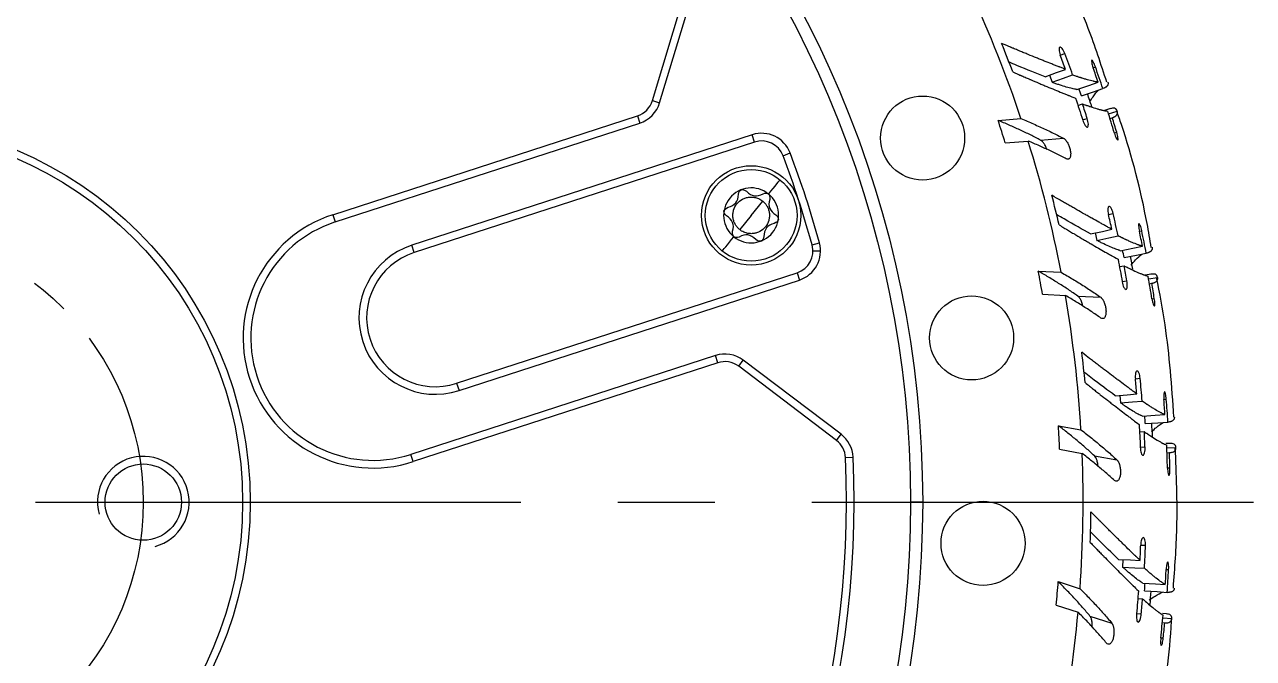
# Model space of a CAD drawing. Header units: millimetres. Extents: x 0 to 594, y 0 to 420.
# Drawn here: x 454.2 to 534.6, y 199.8 to 241.3 of the extents above; entities that cross this region are included whole.
import ezdxf

# ---------------------------------------------------------------- set-up
doc = ezdxf.new("R2010")
doc.units = ezdxf.units.MM
doc.linetypes.add('CENTERX2', pattern=[20.32, 12.7, -2.54, 2.54, -2.54])
doc.layers.add('중심선', color=1, linetype='CENTERX2')

msp = doc.modelspace()

# ---------------------------------------------------------------- linework, layer by layer
at = {"color": 7, "linetype": 'Continuous', "lineweight": 25}
for p, q in [((495.311, 236.286), (497.633, 243.97)), ((495.79, 236.141), (498.112, 243.825)), ((521.296, 237.949), (521.465, 237.485)), ((495.311, 236.286), (495.79, 236.141)), ((523.163, 235.974), (523.459, 236.071)), ((525.285, 235.762), (524.905, 235.641)), ((474.409, 228.818), (494.339, 235.293)), ((474.564, 228.343), (494.493, 234.818)), ((494.339, 235.293), (494.493, 234.818)), ((517.936, 234.99), (519.431, 235.108)), ((523.469, 235.026), (523.765, 235.119)), ((525.252, 235.122), (525.406, 235.17)), ((501.842, 234.051), (479.571, 226.815)), ((501.996, 233.576), (501.842, 234.051)), ((501.996, 233.576), (479.725, 226.339)), ((518.408, 233.523), (519.904, 233.64)), ((520.715, 233.704), (522.211, 233.822)), ((503.863, 232.681), (504.33, 232.858)), ((501.777, 228.773), (502.531, 229.708)), ((474.409, 228.818), (474.564, 228.343)), ((501.777, 228.773), (501.026, 227.841)), ((524.283, 227.621), (524.39, 227.139)), ((479.725, 226.339), (479.571, 226.815)), ((505.761, 226.837), (506.244, 226.969)), ((505.814, 226.443), (506.314, 226.443)), ((525.876, 225.419), (526.183, 225.476)), ((482.506, 217.78), (504.778, 225.016)), ((482.661, 217.304), (504.932, 224.541)), ((504.778, 225.016), (504.932, 224.541)), ((520.565, 225.126), (522.063, 225.047)), ((526.056, 224.439), (526.362, 224.493)), ((527.952, 224.931), (527.559, 224.862)), ((520.842, 223.609), (522.34, 223.531)), ((527.836, 224.302), (527.995, 224.329)), ((523.153, 223.488), (524.651, 223.41)), ((499.437, 219.601), (479.508, 213.126)), ((499.592, 219.125), (499.437, 219.601)), ((499.592, 219.125), (479.663, 212.65)), ((500.962, 218.894), (501.264, 219.292)), ((507.357, 214.043), (500.962, 218.894)), ((507.659, 214.441), (501.264, 219.292)), ((482.506, 217.78), (482.661, 217.304)), ((525.896, 216.991), (525.94, 216.499)), ((521.884, 215.003), (523.359, 214.729)), ((507.357, 214.043), (507.659, 214.441)), ((527.188, 214.6), (527.5, 214.617)), ((479.663, 212.65), (479.508, 213.126)), ((521.961, 213.463), (523.436, 213.19)), ((527.243, 213.605), (527.549, 213.618)), ((529.183, 213.846), (528.912, 213.833)), ((528.986, 213.237), (529.146, 213.243)), ((507.949, 212.916), (508.448, 212.939)), ((524.236, 213.041), (525.711, 212.768)), ((508.015, 210), (508.515, 210)), ((526.108, 206.242), (526.087, 205.749)), ((521.871, 204.794), (523.298, 204.33)), ((527.076, 203.702), (527.388, 203.679)), ((521.746, 203.257), (523.173, 202.794)), ((526.997, 202.709), (527.306, 202.682)), ((528.956, 202.694), (528.686, 202.718)), ((523.947, 202.542), (525.373, 202.079)), ((528.681, 202.116), (528.841, 202.101))]:
    msp.add_line(p, q, dxfattribs=at)
at = {"color": 8, "linetype": 'Continuous', "lineweight": 25}
for p, q in [((522.007, 239.263), (522.299, 239.373)), ((524.155, 238.439), (524.304, 238.491)), ((525.16, 235.424), (525.733, 235.604)), ((525.548, 234.169), (525.696, 234.213)), ((525.159, 228.831), (525.463, 228.901)), ((527.181, 227.733), (527.335, 227.766)), ((527.784, 224.613), (528.376, 224.716)), ((528.001, 223.317), (528.157, 223.342)), ((526.923, 218.076), (527.233, 218.107)), ((528.784, 216.724), (528.941, 216.737)), ((528.975, 213.552), (529.575, 213.577)), ((529.021, 212.239), (529.179, 212.243)), ((527.27, 207.184), (527.579, 207.173)), ((528.984, 205.598), (529.094, 205.592)), ((528.711, 202.43), (529.31, 202.377)), ((528.589, 201.122), (528.743, 201.106))]:
    msp.add_line(p, q, dxfattribs=at)
at = {"color": 7, "linetype": 'Continuous', "lineweight": 25, "flags": 128}
for points in [[(521.015, 237.847), (521.763, 238.118), (522.351, 238.33)], [(521.465, 237.485), (522.22, 237.753), (522.813, 237.964)], [(523.085, 237.016), (523.868, 237.284), (524.483, 237.494)], [(523.386, 236.602), (524.174, 236.866), (524.793, 237.073)], [(503.66, 231.108), (503.645, 231.09), (503.602, 231.037), (503.533, 230.951), (503.439, 230.835), (503.325, 230.693), (503.195, 230.532), (503.053, 230.356), (502.906, 230.174)], [(523.991, 227.557), (524.768, 227.727), (525.378, 227.861)], [(499.894, 226.437), (499.908, 226.455), (499.951, 226.508), (500.021, 226.595), (500.114, 226.711), (500.228, 226.853), (500.359, 227.014), (500.5, 227.189), (500.647, 227.372)], [(500.645, 227.373), (500.645, 227.373), (500.645, 227.373), (500.645, 227.373), (500.646, 227.372), (500.646, 227.372), (500.646, 227.372), (500.647, 227.372), (500.647, 227.372)], [(524.39, 227.139), (525.173, 227.306), (525.789, 227.437)], [(525.934, 226.463), (526.746, 226.626), (527.384, 226.754)], [(526.179, 226.012), (526.994, 226.171), (527.635, 226.296)], [(525.598, 216.966), (526.391, 217.033), (527.013, 217.086)], [(525.94, 216.499), (526.738, 216.563), (527.365, 216.613)], [(527.382, 215.627), (528.208, 215.683), (528.857, 215.727)], [(527.566, 215.149), (528.395, 215.2), (529.047, 215.24)], [(513, 210), (512.985, 210), (512.939, 210), (512.865, 210), (512.766, 210), (512.644, 210), (512.506, 210), (512.356, 210), (512.2, 210)], [(525.81, 206.255), (526.604, 206.219), (527.228, 206.19)], [(526.087, 205.749), (526.887, 205.707), (527.515, 205.675)], [(527.403, 204.696), (528.23, 204.643), (528.879, 204.602)], [(527.523, 204.197), (528.352, 204.14), (529.003, 204.095)]]:
    msp.add_lwpolyline(points, dxfattribs=at)
at = {"color": 7, "linetype": 'Continuous', "lineweight": 25}
for centre, radius in [((444, 210), 69), ((444, 210), 68.2), ((512.998, 233.837), 2.75), ((444, 210), 25), ((444, 210), 24.5), ((501.777, 228.773), 3.25), ((501.777, 228.773), 3), ((516.204, 220.753), 2.75), ((462, 210), 2.5), ((516.95, 207.303), 2.75)]:
    msp.add_circle(centre, radius, dxfattribs=at)
for centre, radius, start, end in [((444, 210), 79.5, 18.41045, 24.79934), ((444, 210), 80.015, 20.61088, 22.04301), ((444, 210), 83.315, 19.87917, 20.56687), ((444, 210), 83.627, 19.53519, 20.56289), ((444, 210), 85.05, 18.86091, 19.5346), ((444, 210), 85.208, 18.52588, 19.53454), ((444, 210), 83.724, 18.52588, 18.86092), ((444, 210), 84.15, 17.9035, 18.52671), ((493.875, 236.72), 1.5, 288, 343.18354), ((493.875, 236.72), 2, 288, 343.18354), ((444, 210), 83.627, 17.47978, 18.16492), ((442.505, 209.882), 79.5, 17.29934, 18.41045), ((444, 210), 85.05, 16.503, 17.51354), ((444, 210), 85.208, 16.50855, 17.181), ((502.46, 232.149), 2, 20.75058, 108), ((502.46, 232.149), 1.5, 20.75058, 108), ((444, 210), 79.5, 10.91045, 17.29934), ((444, 210), 64.015, 15.24942, 20.75058), ((444, 210), 64.515, 15.24942, 20.75058), ((501.777, 228.773), 1.8, 231.12132, 231.02631), ((444, 210), 80.015, 13.11088, 14.54301), ((477.036, 220.734), 8.5, 108, 288), ((444, 210), 83.315, 12.37917, 13.06687), ((444, 210), 83.627, 12.03519, 13.06289), ((477.036, 220.734), 8, 108, 288), ((444, 210), 85.05, 11.36091, 12.0346), ((444, 210), 85.208, 11.02588, 12.03454), ((481.116, 222.06), 5, 108, 288), ((504.314, 226.443), 1.5, 288, 15.24943), ((504.314, 226.443), 2, 288, 15.24943), ((481.116, 222.06), 4.5, 108, 288), ((444, 210), 83.724, 11.02588, 11.36092), ((444, 210), 84.15, 10.44287, 11.02511), ((444, 210), 83.627, 9.97978, 10.66492), ((442.502, 210.079), 79.5, 9.79934, 10.91045), ((444, 210), 85.05, 9.003, 10.01354), ((444, 210), 85.208, 9.00855, 9.681), ((444, 210), 79.5, 3.41045, 9.79934), ((500.055, 217.699), 2, 52.81646, 108), ((444, 210), 80.015, 5.61088, 7.04301), ((500.055, 217.699), 1.5, 52.81646, 108), ((444, 210), 83.315, 4.87917, 5.56687), ((444, 210), 83.627, 4.53519, 5.56289), ((444, 210), 85.05, 3.86091, 4.5346), ((444, 210), 85.208, 3.52588, 4.53454), ((444, 210), 83.724, 3.52588, 3.86092), ((442.525, 210.273), 79.5, 2.29934, 3.41045), ((444, 210), 84.15, 2.91665, 3.52681), ((506.45, 212.848), 1.5, 2.61089, 52.81646), ((506.45, 212.848), 2, 2.61089, 52.81646), ((444, 210), 83.627, 2.47978, 3.16492), ((444, 210), 79.5, 355.91045, 2.29934), ((444, 210), 85.05, 1.503, 2.51354), ((444, 210), 85.208, 1.50855, 2.181), ((462, 210), 3, 285, 195), ((444, 210), 64.015, 321.38911, 2.61089), ((444, 210), 64.515, 321.38911, 2.61089), ((444, 210), 80.015, 358.11088, 359.54301), ((444, 210), 83.315, 357.37917, 358.06687), ((444, 210), 83.627, 357.03519, 358.06289), ((444, 210), 85.05, 356.36091, 357.0346), ((444, 210), 85.208, 356.02588, 357.03454), ((442.573, 210.464), 79.5, 354.79934, 355.91045), ((444, 210), 83.724, 356.02588, 356.36092), ((444, 210), 83.627, 354.97978, 355.66492), ((444, 210), 84.15, 355.43979, 356.02494), ((444, 210), 79.5, 348.41045, 354.79934), ((444, 210), 85.05, 354.003, 355.01354), ((444, 210), 85.208, 354.00855, 354.681)]:
    msp.add_arc(centre, radius, start, end, dxfattribs=at)
for points, knots in [([(525.053, 237.485), (524.667, 238.666), (523.712, 241.586), (522.426, 244.378), (521.661, 246.04)], [0, 0, 0, 0, 0.404725, 1, 1, 1, 1]), ([(522.351, 238.33), (522.262, 238.366), (522.181, 238.397), (522.071, 238.44), (522.019, 238.46), (521.964, 238.481), (521.938, 238.491), (521.925, 238.496), (521.92, 238.498), (521.916, 238.5), (521.915, 238.5), (521.839, 238.53), (521.725, 238.575), (521.608, 238.621), (521.529, 238.652), (521.488, 238.668), (521.288, 238.747), (521.043, 238.845), (520.789, 238.946), (520.618, 239.015), (520.532, 239.049), (520.268, 239.156), (519.998, 239.266), (519.675, 239.398), (519.535, 239.456), (519.442, 239.494), (519.396, 239.513), (519.251, 239.573), (519.106, 239.634), (518.936, 239.704), (518.852, 239.74), (518.809, 239.758), (518.791, 239.765), (518.779, 239.77), (518.772, 239.773), (518.61, 239.841), (518.411, 239.927), (518.166, 240.03)], [0, 0, 0, 0, 0.0625, 0.0625, 0.09375, 0.109375, 0.117188, 0.121094, 0.123047, 0.123047, 0.125, 0.125, 0.1875, 0.21875, 0.21875, 0.25, 0.25, 0.375, 0.4375, 0.4375, 0.5, 0.5, 0.625, 0.6875, 0.71875, 0.71875, 0.75, 0.75, 0.8125, 0.84375, 0.859375, 0.867187, 0.871094, 0.871094, 0.875, 0.875, 1, 1, 1, 1]), ([(522.299, 239.373), (522.252, 239.497), (522.193, 239.61), (522.073, 239.766), (522.017, 239.803), (521.939, 239.776), (521.919, 239.713), (521.929, 239.518), (521.959, 239.393), (522.005, 239.269)], [0, 0, 0, 0, 0.25, 0.25, 0.5, 0.5, 0.75, 0.75, 1, 1, 1, 1]), ([(524.304, 238.491), (524.259, 238.617), (524.209, 238.734), (524.119, 238.901), (524.083, 238.944), (524.044, 238.93), (524.042, 238.873), (524.076, 238.687), (524.11, 238.563), (524.155, 238.439)], [0, 0, 0, 0, 0.25, 0.25, 0.5, 0.5, 0.75, 0.75, 1, 1, 1, 1]), ([(521.015, 237.847), (520.445, 238.072), (519.742, 238.35), (518.816, 238.74), (518.64, 238.815)], [0, 0, 0, 0, 0.810117, 1, 1, 1, 1]), ([(518.893, 238.167), (519.015, 238.114), (519.124, 238.066), (519.272, 238.001), (519.341, 237.97), (519.415, 237.938), (519.45, 237.923), (519.465, 237.917), (519.475, 237.912), (519.478, 237.911), (519.579, 237.867), (519.721, 237.806), (519.888, 237.734), (519.959, 237.703), (520.007, 237.683), (520.032, 237.672), (520.241, 237.583), (520.515, 237.466), (520.782, 237.354), (520.959, 237.279), (521.048, 237.242), (521.305, 237.135), (521.474, 237.065), (521.803, 236.93), (521.963, 236.864), (522.2, 236.768), (522.316, 236.721), (522.448, 236.667), (522.513, 236.641), (522.545, 236.628), (522.559, 236.622), (522.568, 236.618), (522.574, 236.616), (522.69, 236.569), (522.835, 236.512), (523.008, 236.442)], [0, 0, 0, 0, 0.0625, 0.0625, 0.09375, 0.109375, 0.117188, 0.121094, 0.121094, 0.125, 0.125, 0.1875, 0.21875, 0.234375, 0.234375, 0.25, 0.25, 0.375, 0.4375, 0.4375, 0.5, 0.5, 0.625, 0.625, 0.75, 0.75, 0.8125, 0.84375, 0.859375, 0.867188, 0.871094, 0.871094, 0.875, 0.875, 1, 1, 1, 1]), ([(523.085, 237.016), (523.057, 237.021), (523.01, 237.029), (522.909, 237.047), (522.723, 237.088), (522.41, 237.169), (522.045, 237.283), (521.77, 237.376), (521.602, 237.437), (521.515, 237.468), (521.465, 237.485)], [0, 0, 0, 0, 0.072316, 0.124787, 0.249627, 0.499467, 0.749581, 0.874752, 0.92813, 1, 1, 1, 1]), ([(524.483, 237.494), (524.452, 237.5), (524.423, 237.504), (524.385, 237.51), (524.367, 237.513), (524.349, 237.517), (524.34, 237.518), (524.336, 237.519), (524.334, 237.519), (524.333, 237.519), (524.307, 237.524), (524.267, 237.532), (524.216, 237.543), (524.194, 237.548), (524.179, 237.551), (524.171, 237.553), (524.045, 237.581), (523.916, 237.614), (523.707, 237.672), (523.598, 237.704), (523.464, 237.745), (523.395, 237.767), (523.365, 237.776), (523.345, 237.783), (523.336, 237.786), (523.283, 237.803), (523.22, 237.823), (523.148, 237.847), (523.112, 237.859), (523.095, 237.865), (523.087, 237.868), (523.082, 237.87), (523.079, 237.871), (523.016, 237.892), (522.93, 237.923), (522.813, 237.964)], [0, 0, 0, 0, 0.0625, 0.0625, 0.09375, 0.109375, 0.117187, 0.121094, 0.121094, 0.125, 0.125, 0.1875, 0.21875, 0.234375, 0.234375, 0.25, 0.25, 0.5, 0.5, 0.625, 0.6875, 0.71875, 0.734375, 0.734375, 0.75, 0.75, 0.8125, 0.84375, 0.859375, 0.867188, 0.871094, 0.871094, 0.875, 0.875, 1, 1, 1, 1]), ([(525.113, 237.505), (525.119, 237.49), (525.122, 237.476), (525.126, 237.459), (525.128, 237.451), (525.129, 237.443), (525.129, 237.439), (525.129, 237.437), (525.13, 237.436), (525.13, 237.436), (525.131, 237.425), (525.132, 237.408), (525.132, 237.389), (525.131, 237.381), (525.13, 237.376), (525.13, 237.373), (525.124, 237.328), (525.108, 237.289), (525.068, 237.235), (525.044, 237.209), (525.009, 237.181), (524.99, 237.167), (524.981, 237.161), (524.975, 237.157), (524.972, 237.156), (524.956, 237.146), (524.937, 237.135), (524.913, 237.123), (524.901, 237.117), (524.895, 237.114), (524.892, 237.113), (524.891, 237.112), (524.889, 237.111), (524.869, 237.102), (524.838, 237.09), (524.793, 237.073)], [0, 0, 0, 0, 0.0625, 0.0625, 0.09375, 0.109375, 0.117188, 0.121094, 0.121094, 0.125, 0.125, 0.1875, 0.21875, 0.234375, 0.234375, 0.25, 0.25, 0.5, 0.5, 0.625, 0.6875, 0.71875, 0.734375, 0.734375, 0.75, 0.75, 0.8125, 0.84375, 0.859375, 0.867187, 0.871094, 0.871094, 0.875, 0.875, 1, 1, 1, 1]), ([(523.939, 236.224), (524.012, 236.336), (524.233, 236.675), (524.392, 236.855), (524.499, 236.975)], [0, 0, 0, 0, 0.331944, 1, 1, 1, 1]), ([(523.459, 236.071), (523.517, 236.051), (523.567, 236.032), (523.632, 236.009), (523.662, 235.998), (523.692, 235.987), (523.706, 235.982), (523.712, 235.98), (523.715, 235.979), (523.717, 235.978), (523.759, 235.963), (523.82, 235.942), (523.892, 235.918), (523.923, 235.908), (523.944, 235.901), (523.954, 235.897), (524.123, 235.841), (524.272, 235.795), (524.478, 235.736), (524.577, 235.708), (524.686, 235.681), (524.739, 235.668), (524.762, 235.662), (524.776, 235.659), (524.784, 235.657), (524.822, 235.649), (524.865, 235.639), (524.913, 235.629), (524.936, 235.624), (524.947, 235.622), (524.951, 235.621), (524.955, 235.621), (524.957, 235.62), (524.994, 235.613), (525.045, 235.605), (525.108, 235.594)], [0, 0, 0, 0, 0.0625, 0.0625, 0.09375, 0.109375, 0.117187, 0.121094, 0.121094, 0.125, 0.125, 0.1875, 0.21875, 0.234375, 0.234375, 0.25, 0.25, 0.5, 0.5, 0.625, 0.6875, 0.71875, 0.734375, 0.734375, 0.75, 0.75, 0.8125, 0.84375, 0.859375, 0.867187, 0.871094, 0.871094, 0.875, 0.875, 1, 1, 1, 1]), ([(525.733, 235.604), (525.69, 235.684), (525.61, 235.832), (525.381, 235.775), (525.275, 235.748)], [0, 0, 0, 0, 0.538811, 1, 1, 1, 1]), ([(520.715, 233.704), (520.606, 233.761), (520.387, 233.875), (520.051, 234.043), (519.71, 234.207), (519.364, 234.369), (519.014, 234.529), (518.659, 234.685), (518.3, 234.839), (518.057, 234.94), (517.936, 234.99)], [0, 0, 0, 0, 0.127806, 0.254811, 0.381017, 0.506422, 0.631025, 0.754824, 0.877816, 1, 1, 1, 1]), ([(519.431, 235.108), (519.57, 235.05), (519.848, 234.935), (520.257, 234.758), (520.661, 234.578), (521.059, 234.395), (521.451, 234.207), (521.836, 234.017), (522.086, 233.887), (522.211, 233.822)], [0, 0, 0, 0, 0.139845, 0.280698, 0.422558, 0.565419, 0.709281, 0.854141, 1, 1, 1, 1]), ([(523.472, 235.015), (523.511, 234.881), (523.566, 234.755), (523.685, 234.579), (523.742, 234.538), (523.823, 234.568), (523.844, 234.638), (523.838, 234.852), (523.81, 234.988), (523.765, 235.119)], [0, 0, 0, 0, 0.25, 0.25, 0.5, 0.5, 0.75, 0.75, 1, 1, 1, 1]), ([(525.406, 235.17), (525.429, 235.178), (525.448, 235.185), (525.472, 235.195), (525.482, 235.199), (525.493, 235.203), (525.498, 235.206), (525.5, 235.206), (525.501, 235.207), (525.501, 235.207), (525.516, 235.214), (525.537, 235.224), (525.56, 235.237), (525.57, 235.242), (525.576, 235.246), (525.58, 235.248), (525.631, 235.28), (525.669, 235.313), (525.71, 235.368), (525.727, 235.396), (525.739, 235.431), (525.744, 235.449), (525.745, 235.457), (525.746, 235.462), (525.747, 235.465), (525.749, 235.479), (525.75, 235.495), (525.75, 235.514), (525.749, 235.524), (525.749, 235.529), (525.748, 235.531), (525.748, 235.532), (525.748, 235.533), (525.747, 235.549), (525.743, 235.573), (525.733, 235.604)], [0, 0, 0, 0, 0.0625, 0.0625, 0.09375, 0.109375, 0.117187, 0.121094, 0.121094, 0.125, 0.125, 0.1875, 0.21875, 0.234375, 0.234375, 0.25, 0.25, 0.5, 0.5, 0.625, 0.6875, 0.71875, 0.734375, 0.734375, 0.75, 0.75, 0.8125, 0.84375, 0.859375, 0.867187, 0.871094, 0.871094, 0.875, 0.875, 1, 1, 1, 1]), ([(527.963, 226.674), (527.874, 227.194), (527.406, 229.916), (526.641, 232.903), (525.805, 235.304), (525.704, 235.594)], [0, 0, 0, 0, 0.171627, 0.900044, 1, 1, 1, 1]), ([(525.546, 234.16), (525.584, 234.032), (525.629, 233.913), (525.711, 233.743), (525.745, 233.7), (525.784, 233.715), (525.788, 233.772), (525.762, 233.961), (525.733, 234.086), (525.696, 234.213)], [0, 0, 0, 0, 0.25, 0.25, 0.5, 0.5, 0.75, 0.75, 1, 1, 1, 1]), ([(522.401, 232.479), (522.288, 232.538), (522.062, 232.654), (521.714, 232.826), (521.362, 232.995), (521.004, 233.161), (520.642, 233.323), (520.276, 233.483), (520.028, 233.588), (519.904, 233.64)], [0, 0, 0, 0, 0.145836, 0.290681, 0.434535, 0.577396, 0.719263, 0.860132, 1, 1, 1, 1]), ([(521.12, 233.075), (521.108, 233.118), (521.069, 233.251), (520.969, 233.442), (520.883, 233.56), (520.837, 233.608), (520.825, 233.62), (520.783, 233.661), (520.745, 233.685), (520.715, 233.704)], [0, 0, 0, 0, 0.141679, 0.439186, 0.718388, 0.726361, 0.742123, 0.797031, 1, 1, 1, 1]), ([(522.211, 233.822), (522.225, 233.814), (522.253, 233.798), (522.295, 233.764), (522.337, 233.723), (522.379, 233.675), (522.42, 233.619), (522.467, 233.547), (522.518, 233.454), (522.587, 233.301), (522.657, 233.087), (522.694, 232.832), (522.681, 232.657), (522.647, 232.555), (522.61, 232.499), (522.566, 232.462), (522.53, 232.456), (522.513, 232.452)], [0, 0, 0, 0, 0.042931, 0.084794, 0.126012, 0.167026, 0.208283, 0.250222, 0.312973, 0.375441, 0.499538, 0.624102, 0.749015, 0.811001, 0.874566, 0.936998, 1, 1, 1, 1]), ([(525.378, 227.861), (525.295, 227.908), (525.218, 227.95), (525.115, 228.006), (525.066, 228.033), (525.014, 228.061), (524.99, 228.075), (524.978, 228.081), (524.973, 228.084), (524.97, 228.086), (524.968, 228.087), (524.897, 228.126), (524.79, 228.185), (524.68, 228.246), (524.605, 228.288), (524.567, 228.309), (524.379, 228.413), (524.149, 228.542), (523.91, 228.676), (523.75, 228.766), (523.669, 228.811), (523.421, 228.952), (523.168, 229.096), (522.865, 229.269), (522.734, 229.344), (522.646, 229.395), (522.603, 229.42), (522.467, 229.498), (522.331, 229.577), (522.172, 229.669), (522.093, 229.715), (522.053, 229.739), (522.036, 229.749), (522.025, 229.755), (522.018, 229.759), (521.867, 229.847), (521.68, 229.958), (521.451, 230.092)], [0, 0, 0, 0, 0.0625, 0.0625, 0.09375, 0.109375, 0.117187, 0.121094, 0.123047, 0.123047, 0.125, 0.125, 0.1875, 0.21875, 0.21875, 0.25, 0.25, 0.375, 0.4375, 0.4375, 0.5, 0.5, 0.625, 0.6875, 0.71875, 0.71875, 0.75, 0.75, 0.8125, 0.84375, 0.859375, 0.867187, 0.871094, 0.871094, 0.875, 0.875, 1, 1, 1, 1]), ([(501.026, 227.841), (501.002, 227.862), (500.953, 227.902), (500.888, 227.97), (500.828, 228.042), (500.773, 228.119), (500.701, 228.24), (500.626, 228.414), (500.579, 228.646), (500.576, 228.883), (500.635, 229.191), (500.82, 229.547), (501.129, 229.803), (501.418, 229.926), (501.65, 229.974), (501.886, 229.977), (502.093, 229.937), (502.265, 229.874), (502.405, 229.802), (502.489, 229.739), (502.531, 229.708)], [0, 0, 0, 0, 0.0252343, 0.0502242, 0.0751251, 0.1000939, 0.1252864, 0.1878429, 0.2504049, 0.3129614, 0.3755234, 0.5000278, 0.6245321, 0.6870886, 0.7496506, 0.8122071, 0.8747691, 0.9166326, 0.958134, 1, 1, 1, 1]), ([(502.531, 229.708), (502.555, 229.688), (502.603, 229.647), (502.669, 229.579), (502.729, 229.508), (502.783, 229.431), (502.856, 229.309), (502.93, 229.135), (502.978, 228.903), (502.98, 228.667), (502.921, 228.358), (502.736, 228.002), (502.428, 227.746), (502.139, 227.623), (501.907, 227.575), (501.67, 227.573), (501.463, 227.612), (501.292, 227.675), (501.151, 227.747), (501.068, 227.81), (501.026, 227.841)], [0, 0, 0, 0, 0.0252132, 0.0501922, 0.0750929, 0.1000728, 0.1252877, 0.187844, 0.2504058, 0.3129621, 0.3755239, 0.5000278, 0.6245317, 0.687088, 0.7496498, 0.8122061, 0.8747679, 0.9166624, 0.9581637, 1, 1, 1, 1]), ([(525.463, 228.901), (525.433, 229.031), (525.389, 229.151), (525.29, 229.321), (525.24, 229.365), (525.158, 229.348), (525.131, 229.289), (525.116, 229.094), (525.128, 228.966), (525.158, 228.837)], [0, 0, 0, 0, 0.25, 0.25, 0.5, 0.5, 0.75, 0.75, 1, 1, 1, 1]), ([(523.991, 227.557), (523.455, 227.854), (522.794, 228.221), (521.927, 228.729), (521.763, 228.826)], [0, 0, 0, 0, 0.810117, 1, 1, 1, 1]), ([(521.929, 228.15), (522.042, 228.082), (522.145, 228.02), (522.283, 227.937), (522.348, 227.897), (522.417, 227.856), (522.449, 227.836), (522.463, 227.828), (522.472, 227.822), (522.476, 227.82), (522.569, 227.764), (522.702, 227.684), (522.859, 227.591), (522.926, 227.551), (522.97, 227.525), (522.994, 227.511), (523.189, 227.395), (523.445, 227.244), (523.696, 227.097), (523.862, 227.001), (523.945, 226.952), (524.186, 226.812), (524.344, 226.721), (524.652, 226.544), (524.802, 226.458), (525.025, 226.332), (525.134, 226.27), (525.258, 226.199), (525.319, 226.165), (525.349, 226.148), (525.362, 226.14), (525.371, 226.135), (525.376, 226.132), (525.485, 226.071), (525.621, 225.995), (525.784, 225.903)], [0, 0, 0, 0, 0.0625, 0.0625, 0.09375, 0.109375, 0.117188, 0.121094, 0.121094, 0.125, 0.125, 0.1875, 0.21875, 0.234375, 0.234375, 0.25, 0.25, 0.375, 0.4375, 0.4375, 0.5, 0.5, 0.625, 0.625, 0.75, 0.75, 0.8125, 0.84375, 0.859375, 0.867187, 0.871094, 0.871094, 0.875, 0.875, 1, 1, 1, 1]), ([(527.335, 227.766), (527.308, 227.896), (527.274, 228.018), (527.206, 228.196), (527.176, 228.243), (527.135, 228.235), (527.126, 228.179), (527.135, 227.989), (527.153, 227.863), (527.181, 227.733)], [0, 0, 0, 0, 0.25, 0.25, 0.5, 0.5, 0.75, 0.75, 1, 1, 1, 1]), ([(525.934, 226.463), (525.908, 226.471), (525.862, 226.485), (525.764, 226.516), (525.585, 226.581), (525.286, 226.702), (524.939, 226.863), (524.678, 226.991), (524.519, 227.073), (524.437, 227.115), (524.39, 227.139)], [0, 0, 0, 0, 0.072316, 0.124787, 0.249627, 0.499467, 0.749581, 0.874752, 0.92813, 1, 1, 1, 1]), ([(527.384, 226.754), (527.353, 226.763), (527.325, 226.772), (527.288, 226.783), (527.271, 226.788), (527.253, 226.794), (527.245, 226.796), (527.241, 226.797), (527.239, 226.798), (527.238, 226.798), (527.212, 226.807), (527.173, 226.82), (527.125, 226.837), (527.103, 226.845), (527.089, 226.85), (527.081, 226.853), (526.96, 226.897), (526.837, 226.946), (526.637, 227.032), (526.533, 227.077), (526.405, 227.136), (526.34, 227.166), (526.312, 227.179), (526.293, 227.188), (526.284, 227.193), (526.234, 227.216), (526.174, 227.245), (526.106, 227.278), (526.072, 227.295), (526.055, 227.303), (526.048, 227.307), (526.043, 227.309), (526.04, 227.311), (525.981, 227.34), (525.899, 227.382), (525.789, 227.437)], [0, 0, 0, 0, 0.0625, 0.0625, 0.09375, 0.109375, 0.117188, 0.121094, 0.121094, 0.125, 0.125, 0.1875, 0.21875, 0.234375, 0.234375, 0.25, 0.25, 0.5, 0.5, 0.625, 0.6875, 0.71875, 0.734375, 0.734375, 0.75, 0.75, 0.8125, 0.84375, 0.859375, 0.867188, 0.871094, 0.871094, 0.875, 0.875, 1, 1, 1, 1]), ([(526.626, 225.507), (526.732, 225.63), (527.014, 225.96), (527.209, 226.13), (527.331, 226.237)], [0, 0, 0, 0, 0.374372, 1, 1, 1, 1]), ([(528.01, 226.683), (528.013, 226.667), (528.015, 226.653), (528.016, 226.635), (528.016, 226.626), (528.017, 226.618), (528.017, 226.615), (528.017, 226.613), (528.017, 226.612), (528.017, 226.612), (528.017, 226.6), (528.016, 226.584), (528.013, 226.565), (528.011, 226.557), (528.01, 226.552), (528.009, 226.549), (527.997, 226.505), (527.976, 226.468), (527.929, 226.42), (527.902, 226.398), (527.864, 226.374), (527.843, 226.363), (527.833, 226.359), (527.827, 226.356), (527.824, 226.354), (527.807, 226.347), (527.786, 226.338), (527.761, 226.329), (527.748, 226.325), (527.742, 226.323), (527.739, 226.322), (527.737, 226.322), (527.736, 226.321), (527.715, 226.315), (527.683, 226.307), (527.635, 226.296)], [0, 0, 0, 0, 0.0625, 0.0625, 0.09375, 0.109375, 0.117187, 0.121094, 0.121094, 0.125, 0.125, 0.1875, 0.21875, 0.234375, 0.234375, 0.25, 0.25, 0.5, 0.5, 0.625, 0.6875, 0.71875, 0.734375, 0.734375, 0.75, 0.75, 0.8125, 0.84375, 0.859375, 0.867187, 0.871094, 0.871094, 0.875, 0.875, 1, 1, 1, 1]), ([(526.183, 225.476), (526.237, 225.449), (526.284, 225.424), (526.345, 225.392), (526.373, 225.378), (526.402, 225.363), (526.415, 225.356), (526.421, 225.353), (526.424, 225.352), (526.426, 225.351), (526.466, 225.331), (526.523, 225.302), (526.591, 225.268), (526.621, 225.254), (526.64, 225.244), (526.651, 225.239), (526.811, 225.162), (526.952, 225.097), (527.148, 225.011), (527.243, 224.971), (527.348, 224.929), (527.399, 224.91), (527.42, 224.901), (527.435, 224.896), (527.441, 224.893), (527.478, 224.88), (527.52, 224.864), (527.566, 224.848), (527.588, 224.841), (527.599, 224.837), (527.603, 224.836), (527.606, 224.835), (527.608, 224.834), (527.644, 224.822), (527.694, 224.807), (527.755, 224.789)], [0, 0, 0, 0, 0.0625, 0.0625, 0.09375, 0.109375, 0.117187, 0.121094, 0.121094, 0.125, 0.125, 0.1875, 0.21875, 0.234375, 0.234375, 0.25, 0.25, 0.5, 0.5, 0.625, 0.6875, 0.71875, 0.734375, 0.734375, 0.75, 0.75, 0.8125, 0.84375, 0.859375, 0.867187, 0.871094, 0.871094, 0.875, 0.875, 1, 1, 1, 1]), ([(523.153, 223.488), (523.052, 223.559), (522.85, 223.7), (522.539, 223.91), (522.222, 224.118), (521.9, 224.324), (521.574, 224.528), (521.242, 224.729), (520.907, 224.928), (520.679, 225.06), (520.565, 225.126)], [0, 0, 0, 0, 0.127806, 0.254811, 0.381017, 0.506422, 0.631025, 0.754824, 0.877816, 1, 1, 1, 1]), ([(522.063, 225.047), (522.193, 224.972), (522.454, 224.821), (522.836, 224.593), (523.213, 224.362), (523.584, 224.128), (523.948, 223.891), (524.305, 223.651), (524.535, 223.49), (524.651, 223.41)], [0, 0, 0, 0, 0.139856, 0.280718, 0.422581, 0.565443, 0.7093, 0.854153, 1, 1, 1, 1]), ([(526.058, 224.428), (526.079, 224.29), (526.117, 224.157), (526.211, 223.968), (526.263, 223.919), (526.347, 223.939), (526.377, 224.006), (526.398, 224.219), (526.389, 224.357), (526.362, 224.493)], [0, 0, 0, 0, 0.25, 0.25, 0.5, 0.5, 0.75, 0.75, 1, 1, 1, 1]), ([(528.376, 224.716), (528.344, 224.801), (528.284, 224.959), (528.049, 224.932), (527.94, 224.92)], [0, 0, 0, 0, 0.5388115, 1, 1, 1, 1]), ([(527.995, 224.329), (528.018, 224.334), (528.038, 224.339), (528.063, 224.345), (528.074, 224.348), (528.085, 224.351), (528.09, 224.352), (528.092, 224.353), (528.094, 224.353), (528.094, 224.353), (528.11, 224.358), (528.132, 224.365), (528.156, 224.375), (528.167, 224.379), (528.174, 224.382), (528.177, 224.384), (528.233, 224.409), (528.275, 224.437), (528.322, 224.485), (528.342, 224.511), (528.359, 224.544), (528.366, 224.562), (528.369, 224.569), (528.37, 224.575), (528.371, 224.577), (528.375, 224.59), (528.378, 224.607), (528.381, 224.626), (528.381, 224.635), (528.381, 224.64), (528.382, 224.642), (528.382, 224.643), (528.382, 224.644), (528.382, 224.66), (528.382, 224.684), (528.376, 224.716)], [0, 0, 0, 0, 0.0625, 0.0625, 0.09375, 0.109375, 0.117188, 0.121094, 0.121094, 0.125, 0.125, 0.1875, 0.21875, 0.234375, 0.234375, 0.25, 0.25, 0.5, 0.5, 0.625, 0.6875, 0.71875, 0.734375, 0.734375, 0.75, 0.75, 0.8125, 0.84375, 0.859375, 0.867187, 0.871094, 0.871094, 0.875, 0.875, 1, 1, 1, 1]), ([(529.446, 215.572), (529.302, 217.592), (529.084, 220.658), (528.508, 223.675), (528.311, 224.705)], [0, 0, 0, 0, 0.658658, 1, 1, 1, 1]), ([(524.665, 222.054), (524.56, 222.126), (524.351, 222.271), (524.029, 222.487), (523.701, 222.7), (523.369, 222.911), (523.031, 223.12), (522.689, 223.326), (522.456, 223.463), (522.34, 223.531)], [0, 0, 0, 0, 0.145842, 0.290691, 0.434546, 0.577408, 0.719272, 0.860138, 1, 1, 1, 1]), ([(523.472, 222.811), (523.466, 222.855), (523.444, 222.993), (523.371, 223.195), (523.3, 223.323), (523.261, 223.377), (523.251, 223.391), (523.215, 223.436), (523.18, 223.465), (523.153, 223.488)], [0, 0, 0, 0, 0.1416771, 0.4391845, 0.7183912, 0.7263648, 0.7421268, 0.7970289, 1, 1, 1, 1]), ([(524.651, 223.41), (524.664, 223.4), (524.69, 223.38), (524.727, 223.341), (524.763, 223.295), (524.798, 223.242), (524.832, 223.182), (524.869, 223.104), (524.908, 223.005), (524.956, 222.844), (524.997, 222.623), (525.001, 222.365), (524.965, 222.193), (524.918, 222.096), (524.875, 222.046), (524.826, 222.015), (524.79, 222.013), (524.772, 222.012)], [0, 0, 0, 0, 0.042933, 0.084799, 0.126018, 0.167032, 0.208287, 0.250222, 0.312983, 0.375441, 0.499538, 0.624102, 0.749015, 0.811003, 0.874566, 0.936999, 1, 1, 1, 1]), ([(528.002, 223.309), (528.023, 223.178), (528.052, 223.054), (528.111, 222.875), (528.139, 222.827), (528.18, 222.837), (528.191, 222.894), (528.19, 223.084), (528.178, 223.211), (528.157, 223.342)], [0, 0, 0, 0, 0.25, 0.25, 0.5, 0.5, 0.75, 0.75, 1, 1, 1, 1]), ([(527.013, 217.086), (526.937, 217.143), (526.866, 217.195), (526.771, 217.265), (526.726, 217.297), (526.679, 217.332), (526.656, 217.349), (526.645, 217.357), (526.641, 217.36), (526.638, 217.363), (526.636, 217.363), (526.571, 217.412), (526.473, 217.484), (526.371, 217.559), (526.303, 217.61), (526.268, 217.636), (526.095, 217.764), (525.883, 217.921), (525.664, 218.085), (525.517, 218.196), (525.443, 218.251), (525.215, 218.423), (524.983, 218.599), (524.705, 218.81), (524.585, 218.902), (524.505, 218.964), (524.465, 218.994), (524.341, 219.089), (524.216, 219.185), (524.071, 219.297), (523.998, 219.354), (523.962, 219.382), (523.946, 219.394), (523.936, 219.402), (523.93, 219.407), (523.791, 219.514), (523.621, 219.648), (523.411, 219.811)], [0, 0, 0, 0, 0.0625, 0.0625, 0.09375, 0.109375, 0.117187, 0.121094, 0.123047, 0.123047, 0.125, 0.125, 0.1875, 0.21875, 0.21875, 0.25, 0.25, 0.375, 0.4375, 0.4375, 0.5, 0.5, 0.625, 0.6875, 0.71875, 0.71875, 0.75, 0.75, 0.8125, 0.84375, 0.859375, 0.867187, 0.871094, 0.871094, 0.875, 0.875, 1, 1, 1, 1]), ([(525.598, 216.966), (525.106, 217.33), (524.498, 217.78), (523.705, 218.397), (523.555, 218.515)], [0, 0, 0, 0, 0.810117, 1, 1, 1, 1]), ([(527.233, 218.107), (527.22, 218.239), (527.192, 218.364), (527.116, 218.545), (527.072, 218.595), (526.99, 218.589), (526.955, 218.534), (526.914, 218.343), (526.91, 218.214), (526.922, 218.082)], [0, 0, 0, 0, 0.25, 0.25, 0.5, 0.5, 0.75, 0.75, 1, 1, 1, 1]), ([(523.631, 217.823), (523.735, 217.741), (523.829, 217.666), (523.954, 217.565), (524.014, 217.518), (524.076, 217.467), (524.106, 217.443), (524.119, 217.434), (524.127, 217.427), (524.13, 217.424), (524.216, 217.356), (524.337, 217.26), (524.48, 217.148), (524.541, 217.099), (524.582, 217.067), (524.603, 217.051), (524.782, 216.91), (525.017, 216.727), (525.246, 216.549), (525.397, 216.431), (525.473, 216.373), (525.694, 216.202), (525.839, 216.091), (526.122, 215.875), (526.259, 215.771), (526.463, 215.616), (526.563, 215.54), (526.677, 215.455), (526.733, 215.412), (526.761, 215.391), (526.773, 215.382), (526.78, 215.376), (526.785, 215.373), (526.885, 215.297), (527.011, 215.205), (527.16, 215.092)], [0, 0, 0, 0, 0.0625, 0.0625, 0.09375, 0.109375, 0.117187, 0.121094, 0.121094, 0.125, 0.125, 0.1875, 0.21875, 0.234375, 0.234375, 0.25, 0.25, 0.375, 0.4375, 0.4375, 0.5, 0.5, 0.625, 0.625, 0.75, 0.75, 0.8125, 0.84375, 0.859375, 0.867188, 0.871094, 0.871094, 0.875, 0.875, 1, 1, 1, 1]), ([(528.941, 216.737), (528.931, 216.869), (528.913, 216.995), (528.869, 217.18), (528.846, 217.231), (528.804, 217.227), (528.788, 217.173), (528.772, 216.984), (528.773, 216.856), (528.784, 216.724)], [0, 0, 0, 0, 0.25, 0.25, 0.5, 0.5, 0.75, 0.75, 1, 1, 1, 1]), ([(527.382, 215.627), (527.357, 215.639), (527.313, 215.659), (527.221, 215.702), (527.051, 215.79), (526.77, 215.949), (526.447, 216.154), (526.205, 216.315), (526.059, 216.417), (525.983, 216.469), (525.939, 216.499)], [0, 0, 0, 0, 0.072316, 0.124787, 0.249627, 0.499467, 0.749581, 0.874752, 0.92813, 1, 1, 1, 1]), ([(528.857, 215.727), (528.828, 215.74), (528.801, 215.752), (528.766, 215.768), (528.75, 215.775), (528.733, 215.783), (528.725, 215.787), (528.721, 215.788), (528.719, 215.789), (528.719, 215.79), (528.694, 215.802), (528.657, 215.82), (528.611, 215.843), (528.591, 215.853), (528.577, 215.861), (528.57, 215.864), (528.456, 215.924), (528.34, 215.989), (528.153, 216.1), (528.056, 216.159), (527.937, 216.233), (527.876, 216.272), (527.85, 216.289), (527.832, 216.3), (527.824, 216.305), (527.778, 216.335), (527.722, 216.371), (527.659, 216.413), (527.627, 216.434), (527.612, 216.445), (527.605, 216.449), (527.6, 216.452), (527.598, 216.454), (527.543, 216.491), (527.467, 216.543), (527.365, 216.613)], [0, 0, 0, 0, 0.0625, 0.0625, 0.09375, 0.109375, 0.117188, 0.121094, 0.121094, 0.125, 0.125, 0.1875, 0.21875, 0.234375, 0.234375, 0.25, 0.25, 0.5, 0.5, 0.625, 0.6875, 0.71875, 0.734375, 0.734375, 0.75, 0.75, 0.8125, 0.84375, 0.859375, 0.867188, 0.871094, 0.871094, 0.875, 0.875, 1, 1, 1, 1]), ([(529.468, 215.574), (529.469, 215.558), (529.469, 215.544), (529.469, 215.526), (529.468, 215.518), (529.467, 215.51), (529.467, 215.506), (529.466, 215.505), (529.466, 215.504), (529.466, 215.503), (529.465, 215.492), (529.461, 215.476), (529.456, 215.458), (529.453, 215.45), (529.451, 215.445), (529.45, 215.442), (529.433, 215.4), (529.407, 215.366), (529.355, 215.325), (529.325, 215.306), (529.283, 215.288), (529.261, 215.28), (529.251, 215.276), (529.245, 215.274), (529.242, 215.273), (529.224, 215.268), (529.202, 215.262), (529.176, 215.257), (529.163, 215.254), (529.156, 215.253), (529.153, 215.252), (529.151, 215.252), (529.15, 215.252), (529.128, 215.248), (529.095, 215.245), (529.047, 215.24)], [0, 0, 0, 0, 0.0625, 0.0625, 0.09375, 0.109375, 0.117187, 0.121094, 0.121094, 0.125, 0.125, 0.1875, 0.21875, 0.234375, 0.234375, 0.25, 0.25, 0.5, 0.5, 0.625, 0.6875, 0.71875, 0.734375, 0.734375, 0.75, 0.75, 0.8125, 0.84375, 0.859375, 0.867187, 0.871094, 0.871094, 0.875, 0.875, 1, 1, 1, 1]), ([(524.236, 213.041), (524.145, 213.125), (523.964, 213.291), (523.682, 213.54), (523.396, 213.787), (523.103, 214.033), (522.806, 214.278), (522.504, 214.521), (522.197, 214.762), (521.988, 214.923), (521.884, 215.003)], [0, 0, 0, 0, 0.127806, 0.254811, 0.381017, 0.506422, 0.631025, 0.754824, 0.877816, 1, 1, 1, 1]), ([(523.359, 214.729), (523.478, 214.638), (523.717, 214.454), (524.067, 214.178), (524.41, 213.899), (524.747, 213.619), (525.077, 213.337), (525.4, 213.053), (525.607, 212.863), (525.711, 212.768)], [0, 0, 0, 0, 0.1398642, 0.2807312, 0.422597, 0.5654585, 0.7093133, 0.8541604, 1, 1, 1, 1]), ([(527.982, 214.623), (528.089, 214.719), (528.397, 214.996), (528.603, 215.132), (528.738, 215.221)], [0, 0, 0, 0, 0.34722, 1, 1, 1, 1]), ([(527.5, 214.617), (527.55, 214.582), (527.593, 214.552), (527.65, 214.512), (527.676, 214.494), (527.702, 214.476), (527.715, 214.468), (527.72, 214.464), (527.723, 214.462), (527.724, 214.461), (527.761, 214.436), (527.814, 214.399), (527.878, 214.357), (527.905, 214.339), (527.923, 214.327), (527.933, 214.321), (528.081, 214.223), (528.213, 214.14), (528.396, 214.029), (528.485, 213.977), (528.584, 213.922), (528.632, 213.896), (528.652, 213.885), (528.665, 213.878), (528.671, 213.875), (528.706, 213.856), (528.746, 213.836), (528.789, 213.814), (528.81, 213.804), (528.82, 213.799), (528.824, 213.796), (528.827, 213.795), (528.829, 213.794), (528.863, 213.778), (528.911, 213.756), (528.968, 213.73)], [0, 0, 0, 0, 0.0625, 0.0625, 0.09375, 0.109375, 0.117188, 0.121094, 0.121094, 0.125, 0.125, 0.1875, 0.21875, 0.234375, 0.234375, 0.25, 0.25, 0.5, 0.5, 0.625, 0.6875, 0.71875, 0.734375, 0.734375, 0.75, 0.75, 0.8125, 0.84375, 0.859375, 0.867187, 0.871094, 0.871094, 0.875, 0.875, 1, 1, 1, 1]), ([(525.548, 211.422), (525.454, 211.507), (525.266, 211.678), (524.974, 211.934), (524.677, 212.189), (524.375, 212.441), (524.067, 212.692), (523.755, 212.942), (523.542, 213.107), (523.436, 213.19)], [0, 0, 0, 0, 0.145854, 0.290711, 0.43457, 0.577432, 0.719292, 0.86015, 1, 1, 1, 1]), ([(527.239, 213.594), (527.242, 213.454), (527.262, 213.318), (527.331, 213.117), (527.376, 213.063), (527.462, 213.071), (527.5, 213.133), (527.549, 213.342), (527.558, 213.48), (527.549, 213.618)], [0, 0, 0, 0, 0.25, 0.25, 0.5, 0.5, 0.75, 0.75, 1, 1, 1, 1]), ([(529.146, 213.243), (529.171, 213.245), (529.191, 213.247), (529.216, 213.25), (529.228, 213.251), (529.239, 213.253), (529.244, 213.254), (529.246, 213.254), (529.248, 213.254), (529.248, 213.254), (529.264, 213.257), (529.287, 213.261), (529.313, 213.267), (529.324, 213.27), (529.331, 213.273), (529.335, 213.274), (529.393, 213.291), (529.438, 213.313), (529.492, 213.355), (529.515, 213.378), (529.536, 213.409), (529.545, 213.425), (529.549, 213.432), (529.551, 213.437), (529.552, 213.44), (529.557, 213.453), (529.563, 213.468), (529.568, 213.487), (529.57, 213.496), (529.57, 213.501), (529.571, 213.503), (529.571, 213.504), (529.571, 213.505), (529.574, 213.521), (529.577, 213.545), (529.575, 213.577)], [0, 0, 0, 0, 0.0625, 0.0625, 0.09375, 0.109375, 0.117187, 0.121094, 0.121094, 0.125, 0.125, 0.1875, 0.21875, 0.234375, 0.234375, 0.25, 0.25, 0.5, 0.5, 0.625, 0.6875, 0.71875, 0.734375, 0.734375, 0.75, 0.75, 0.8125, 0.84375, 0.859375, 0.867187, 0.871094, 0.871094, 0.875, 0.875, 1, 1, 1, 1]), ([(529.575, 213.577), (529.554, 213.666), (529.515, 213.829), (529.279, 213.834), (529.17, 213.836)], [0, 0, 0, 0, 0.5388115, 1, 1, 1, 1]), ([(529.405, 204.374), (529.503, 205.687), (529.731, 208.75), (529.605, 211.821), (529.533, 213.577)], [0, 0, 0, 0, 0.428314, 1, 1, 1, 1]), ([(524.465, 212.328), (524.464, 212.373), (524.461, 212.512), (524.414, 212.722), (524.361, 212.859), (524.329, 212.917), (524.321, 212.932), (524.291, 212.982), (524.26, 213.015), (524.236, 213.041)], [0, 0, 0, 0, 0.1416674, 0.4391748, 0.7183899, 0.7263594, 0.742119, 0.7970274, 1, 1, 1, 1]), ([(525.711, 212.768), (525.723, 212.756), (525.746, 212.734), (525.778, 212.69), (525.808, 212.64), (525.835, 212.582), (525.861, 212.518), (525.887, 212.436), (525.913, 212.333), (525.94, 212.167), (525.952, 211.943), (525.922, 211.686), (525.864, 211.521), (525.805, 211.431), (525.755, 211.387), (525.702, 211.363), (525.666, 211.365), (525.648, 211.367)], [0, 0, 0, 0, 0.0429365, 0.0848039, 0.1260241, 0.1670379, 0.2082914, 0.2502217, 0.3129839, 0.3754412, 0.4995379, 0.6241019, 0.7490153, 0.8110043, 0.8745658, 0.936999, 1, 1, 1, 1]), ([(529.021, 212.231), (529.025, 212.098), (529.036, 211.971), (529.072, 211.786), (529.094, 211.735), (529.136, 211.74), (529.154, 211.794), (529.178, 211.983), (529.182, 212.111), (529.179, 212.243)], [0, 0, 0, 0, 0.25, 0.25, 0.5, 0.5, 0.75, 0.75, 1, 1, 1, 1]), ([(527.228, 206.19), (527.16, 206.257), (527.097, 206.317), (527.011, 206.399), (526.971, 206.437), (526.928, 206.478), (526.908, 206.497), (526.898, 206.507), (526.894, 206.511), (526.892, 206.513), (526.891, 206.514), (526.832, 206.571), (526.744, 206.655), (526.653, 206.743), (526.592, 206.802), (526.56, 206.833), (526.406, 206.982), (526.217, 207.166), (526.021, 207.357), (525.889, 207.486), (525.823, 207.55), (525.62, 207.75), (525.412, 207.955), (525.165, 208.201), (525.058, 208.307), (524.986, 208.379), (524.951, 208.414), (524.84, 208.525), (524.729, 208.636), (524.6, 208.766), (524.535, 208.832), (524.502, 208.864), (524.489, 208.878), (524.479, 208.888), (524.474, 208.893), (524.351, 209.018), (524.199, 209.173), (524.012, 209.362)], [0, 0, 0, 0, 0.0625, 0.0625, 0.09375, 0.109375, 0.117188, 0.121094, 0.123047, 0.123047, 0.125, 0.125, 0.1875, 0.21875, 0.21875, 0.25, 0.25, 0.375, 0.4375, 0.4375, 0.5, 0.5, 0.625, 0.6875, 0.71875, 0.71875, 0.75, 0.75, 0.8125, 0.84375, 0.859375, 0.867187, 0.871094, 0.871094, 0.875, 0.875, 1, 1, 1, 1]), ([(525.81, 206.255), (525.369, 206.681), (524.825, 207.206), (524.119, 207.922), (523.985, 208.058)], [0, 0, 0, 0, 0.810117, 1, 1, 1, 1]), ([(527.579, 207.173), (527.584, 207.306), (527.572, 207.433), (527.521, 207.623), (527.483, 207.678), (527.401, 207.684), (527.359, 207.633), (527.293, 207.449), (527.272, 207.322), (527.268, 207.19)], [0, 0, 0, 0, 0.25, 0.25, 0.5, 0.5, 0.75, 0.75, 1, 1, 1, 1]), ([(523.971, 207.362), (524.063, 207.267), (524.146, 207.181), (524.258, 207.064), (524.31, 207.009), (524.366, 206.951), (524.393, 206.924), (524.404, 206.912), (524.411, 206.905), (524.414, 206.902), (524.49, 206.823), (524.598, 206.712), (524.724, 206.582), (524.779, 206.526), (524.815, 206.489), (524.834, 206.469), (524.993, 206.307), (525.201, 206.094), (525.406, 205.888), (525.54, 205.752), (525.608, 205.684), (525.805, 205.486), (525.934, 205.357), (526.186, 205.106), (526.309, 204.984), (526.491, 204.804), (526.58, 204.716), (526.682, 204.616), (526.732, 204.567), (526.756, 204.543), (526.767, 204.532), (526.774, 204.525), (526.778, 204.521), (526.868, 204.433), (526.98, 204.325), (527.113, 204.194)], [0, 0, 0, 0, 0.0625, 0.0625, 0.09375, 0.109375, 0.117188, 0.121094, 0.121094, 0.125, 0.125, 0.1875, 0.21875, 0.234375, 0.234375, 0.25, 0.25, 0.375, 0.4375, 0.4375, 0.5, 0.5, 0.625, 0.625, 0.75, 0.75, 0.8125, 0.84375, 0.859375, 0.867188, 0.871094, 0.871094, 0.875, 0.875, 1, 1, 1, 1]), ([(529.094, 205.592), (529.101, 205.725), (529.1, 205.852), (529.08, 206.04), (529.063, 206.094), (529.022, 206.096), (528.998, 206.045), (528.958, 205.859), (528.943, 205.732), (528.936, 205.6)], [0, 0, 0, 0, 0.25, 0.25, 0.5, 0.5, 0.75, 0.75, 1, 1, 1, 1]), ([(527.403, 204.696), (527.38, 204.71), (527.339, 204.736), (527.253, 204.791), (527.096, 204.9), (526.839, 205.095), (526.545, 205.34), (526.326, 205.531), (526.194, 205.651), (526.126, 205.713), (526.087, 205.749)], [0, 0, 0, 0, 0.072316, 0.124787, 0.249627, 0.499467, 0.749581, 0.874752, 0.92813, 1, 1, 1, 1]), ([(528.879, 204.602), (528.851, 204.619), (528.827, 204.634), (528.794, 204.654), (528.778, 204.664), (528.763, 204.674), (528.755, 204.679), (528.752, 204.681), (528.75, 204.682), (528.75, 204.682), (528.727, 204.697), (528.693, 204.72), (528.65, 204.749), (528.631, 204.762), (528.619, 204.771), (528.612, 204.776), (528.506, 204.85), (528.4, 204.929), (528.229, 205.063), (528.141, 205.134), (528.033, 205.224), (527.977, 205.27), (527.954, 205.29), (527.938, 205.304), (527.93, 205.31), (527.888, 205.346), (527.838, 205.389), (527.78, 205.439), (527.752, 205.464), (527.737, 205.476), (527.731, 205.482), (527.727, 205.485), (527.725, 205.487), (527.676, 205.531), (527.607, 205.593), (527.515, 205.675)], [0, 0, 0, 0, 0.0625, 0.0625, 0.09375, 0.109375, 0.117188, 0.121094, 0.121094, 0.125, 0.125, 0.1875, 0.21875, 0.234375, 0.234375, 0.25, 0.25, 0.5, 0.5, 0.625, 0.6875, 0.71875, 0.734375, 0.734375, 0.75, 0.75, 0.8125, 0.84375, 0.859375, 0.867187, 0.871094, 0.871094, 0.875, 0.875, 1, 1, 1, 1]), ([(523.947, 202.542), (523.868, 202.637), (523.709, 202.825), (523.463, 203.109), (523.211, 203.392), (522.953, 203.674), (522.69, 203.955), (522.422, 204.235), (522.15, 204.515), (521.964, 204.701), (521.871, 204.794)], [0, 0, 0, 0, 0.127806, 0.254811, 0.381017, 0.506422, 0.631025, 0.754824, 0.877816, 1, 1, 1, 1]), ([(523.298, 204.33), (523.404, 204.224), (523.617, 204.011), (523.927, 203.691), (524.231, 203.37), (524.529, 203.048), (524.819, 202.725), (525.102, 202.402), (525.283, 202.187), (525.373, 202.079)], [0, 0, 0, 0, 0.139866, 0.280735, 0.422601, 0.565463, 0.709317, 0.854163, 1, 1, 1, 1]), ([(529.465, 204.371), (529.464, 204.355), (529.462, 204.341), (529.459, 204.323), (529.457, 204.315), (529.455, 204.307), (529.454, 204.303), (529.454, 204.302), (529.453, 204.301), (529.453, 204.301), (529.45, 204.29), (529.445, 204.274), (529.437, 204.257), (529.434, 204.249), (529.431, 204.244), (529.43, 204.242), (529.407, 204.203), (529.377, 204.173), (529.32, 204.138), (529.287, 204.123), (529.244, 204.111), (529.221, 204.106), (529.211, 204.104), (529.204, 204.102), (529.201, 204.102), (529.182, 204.099), (529.16, 204.096), (529.133, 204.094), (529.12, 204.093), (529.113, 204.093), (529.11, 204.093), (529.108, 204.093), (529.107, 204.093), (529.085, 204.092), (529.052, 204.093), (529.003, 204.095)], [0, 0, 0, 0, 0.0625, 0.0625, 0.09375, 0.109375, 0.117188, 0.121094, 0.121094, 0.125, 0.125, 0.1875, 0.21875, 0.234375, 0.234375, 0.25, 0.25, 0.5, 0.5, 0.625, 0.6875, 0.71875, 0.734375, 0.734375, 0.75, 0.75, 0.8125, 0.84375, 0.859375, 0.867188, 0.871094, 0.871094, 0.875, 0.875, 1, 1, 1, 1]), ([(527.388, 203.679), (527.433, 203.638), (527.472, 203.602), (527.523, 203.555), (527.547, 203.534), (527.571, 203.512), (527.582, 203.502), (527.586, 203.498), (527.589, 203.496), (527.59, 203.495), (527.624, 203.465), (527.672, 203.422), (527.729, 203.372), (527.753, 203.35), (527.77, 203.336), (527.779, 203.329), (527.913, 203.212), (528.033, 203.113), (528.2, 202.979), (528.282, 202.916), (528.372, 202.848), (528.416, 202.816), (528.435, 202.803), (528.447, 202.794), (528.453, 202.79), (528.485, 202.767), (528.521, 202.741), (528.561, 202.714), (528.581, 202.701), (528.59, 202.695), (528.594, 202.692), (528.597, 202.69), (528.599, 202.689), (528.63, 202.668), (528.675, 202.641), (528.728, 202.607)], [0, 0, 0, 0, 0.0625, 0.0625, 0.09375, 0.109375, 0.117187, 0.121094, 0.121094, 0.125, 0.125, 0.1875, 0.21875, 0.234375, 0.234375, 0.25, 0.25, 0.5, 0.5, 0.625, 0.6875, 0.71875, 0.734375, 0.734375, 0.75, 0.75, 0.8125, 0.84375, 0.859375, 0.867187, 0.871094, 0.871094, 0.875, 0.875, 1, 1, 1, 1]), ([(527.832, 203.598), (527.963, 203.688), (528.318, 203.932), (528.549, 204.045), (528.694, 204.116)], [0, 0, 0, 0, 0.3694265, 1, 1, 1, 1]), ([(525.036, 200.765), (524.953, 200.863), (524.789, 201.057), (524.534, 201.349), (524.273, 201.64), (524.006, 201.93), (523.734, 202.218), (523.457, 202.506), (523.267, 202.698), (523.173, 202.794)], [0, 0, 0, 0, 0.145875, 0.290746, 0.434613, 0.577475, 0.719328, 0.860171, 1, 1, 1, 1]), ([(526.996, 202.698), (526.98, 202.559), (526.983, 202.422), (527.025, 202.214), (527.062, 202.154), (527.149, 202.151), (527.195, 202.208), (527.271, 202.408), (527.297, 202.544), (527.306, 202.682)], [0, 0, 0, 0, 0.25, 0.25, 0.5, 0.5, 0.75, 0.75, 1, 1, 1, 1]), ([(529.31, 202.377), (529.301, 202.467), (529.283, 202.635), (529.049, 202.67), (528.942, 202.686)], [0, 0, 0, 0, 0.538812, 1, 1, 1, 1]), ([(524.08, 201.806), (524.085, 201.85), (524.1, 201.988), (524.081, 202.203), (524.046, 202.345), (524.023, 202.407), (524.016, 202.423), (523.993, 202.476), (523.967, 202.513), (523.947, 202.542)], [0, 0, 0, 0, 0.141682, 0.43918, 0.71839, 0.726363, 0.74213, 0.79703, 1, 1, 1, 1]), ([(525.373, 202.079), (525.383, 202.066), (525.403, 202.04), (525.429, 201.993), (525.453, 201.939), (525.472, 201.879), (525.489, 201.812), (525.505, 201.727), (525.517, 201.621), (525.522, 201.453), (525.504, 201.229), (525.442, 200.979), (525.362, 200.822), (525.292, 200.741), (525.237, 200.704), (525.181, 200.687), (525.146, 200.694), (525.128, 200.698)], [0, 0, 0, 0, 0.04294, 0.08481, 0.126031, 0.167045, 0.208296, 0.250222, 0.312984, 0.375441, 0.499538, 0.624102, 0.749015, 0.811006, 0.874566, 0.936999, 1, 1, 1, 1]), ([(527.948, 193.274), (528.105, 194), (528.713, 196.808), (529.15, 199.859), (529.279, 202.183), (529.29, 202.378)], [0, 0, 0, 0, 0.241763, 0.93637, 1, 1, 1, 1]), ([(528.841, 202.101), (528.866, 202.1), (528.886, 202.099), (528.911, 202.099), (528.923, 202.099), (528.934, 202.099), (528.94, 202.099), (528.942, 202.099), (528.943, 202.099), (528.944, 202.099), (528.96, 202.1), (528.983, 202.101), (529.009, 202.104), (529.021, 202.106), (529.028, 202.107), (529.032, 202.107), (529.092, 202.117), (529.14, 202.133), (529.198, 202.168), (529.224, 202.187), (529.249, 202.215), (529.26, 202.23), (529.265, 202.237), (529.268, 202.241), (529.269, 202.243), (529.276, 202.256), (529.284, 202.27), (529.291, 202.288), (529.294, 202.297), (529.295, 202.302), (529.296, 202.304), (529.296, 202.305), (529.297, 202.306), (529.301, 202.321), (529.307, 202.344), (529.31, 202.377)], [0, 0, 0, 0, 0.0625, 0.0625, 0.09375, 0.109375, 0.117187, 0.121094, 0.121094, 0.125, 0.125, 0.1875, 0.21875, 0.234375, 0.234375, 0.25, 0.25, 0.5, 0.5, 0.625, 0.6875, 0.71875, 0.734375, 0.734375, 0.75, 0.75, 0.8125, 0.84375, 0.859375, 0.867188, 0.871094, 0.871094, 0.875, 0.875, 1, 1, 1, 1]), ([(528.585, 201.114), (528.571, 200.982), (528.566, 200.855), (528.577, 200.666), (528.592, 200.613), (528.634, 200.612), (528.66, 200.664), (528.708, 200.849), (528.729, 200.974), (528.743, 201.106)], [0, 0, 0, 0, 0.25, 0.25, 0.5, 0.5, 0.75, 0.75, 1, 1, 1, 1])]:
    msp.add_open_spline(points, degree=3, knots=knots, dxfattribs=at)
for points in [[(523.008, 236.442), (523.167, 235.968), (523.322, 235.492), (523.472, 235.015)], [(522.513, 232.452), (522.478, 232.45), (522.441, 232.459), (522.401, 232.479)], [(500.265, 229.303), (500.714, 229.407), (500.938, 229.693), (500.938, 230.159)], [(500.938, 230.159), (500.975, 230.317), (501.036, 230.413), (501.121, 230.449)], [(501.131, 230.453), (501.221, 230.485), (501.338, 230.45), (501.48, 230.348)], [(501.48, 230.348), (501.795, 230.01), (502.154, 229.959), (502.558, 230.193)], [(502.558, 230.193), (502.713, 230.239), (502.827, 230.234), (502.9, 230.179)], [(502.909, 230.172), (502.982, 230.11), (503.01, 229.991), (502.992, 229.817)], [(499.999, 229.054), (500.016, 229.148), (500.105, 229.231), (500.265, 229.303)], [(502.992, 229.817), (502.858, 229.376), (502.992, 229.039), (503.397, 228.806)], [(500.156, 228.739), (500.039, 228.851), (499.986, 228.952), (499.997, 229.043)], [(500.561, 227.729), (500.696, 228.17), (500.561, 228.507), (500.156, 228.739)], [(503.555, 228.492), (503.537, 228.397), (503.449, 228.314), (503.289, 228.242)], [(503.397, 228.806), (503.515, 228.695), (503.568, 228.594), (503.556, 228.503)], [(500.645, 227.373), (500.571, 227.436), (500.544, 227.554), (500.561, 227.729)], [(502.073, 227.198), (501.759, 227.535), (501.399, 227.587), (500.995, 227.353)], [(503.289, 228.242), (502.839, 228.138), (502.615, 227.853), (502.616, 227.386)], [(500.995, 227.353), (500.84, 227.307), (500.726, 227.311), (500.653, 227.366)], [(502.423, 227.093), (502.332, 227.06), (502.216, 227.096), (502.073, 227.198)], [(502.616, 227.386), (502.578, 227.229), (502.517, 227.132), (502.433, 227.097)], [(525.784, 225.903), (525.879, 225.412), (525.971, 224.92), (526.058, 224.428)], [(524.772, 222.012), (524.737, 222.014), (524.701, 222.028), (524.665, 222.054)], [(527.16, 215.092), (527.191, 214.593), (527.217, 214.093), (527.239, 213.594)], [(525.648, 211.367), (525.615, 211.373), (525.581, 211.392), (525.548, 211.422)], [(527.113, 204.194), (527.078, 203.695), (527.039, 203.196), (526.996, 202.698)], [(525.128, 200.698), (525.096, 200.708), (525.064, 200.731), (525.036, 200.765)]]:
    msp.add_open_spline(points, degree=3, dxfattribs=at)
at = {"layer": '중심선', "ltscale": 2.5}
msp.add_line((353.35, 210), (534.644, 210), dxfattribs=at)
at = {"layer": '중심선'}
msp.add_circle((444, 210), 18, dxfattribs=at)

doc.saveas('drawing.dxf')
